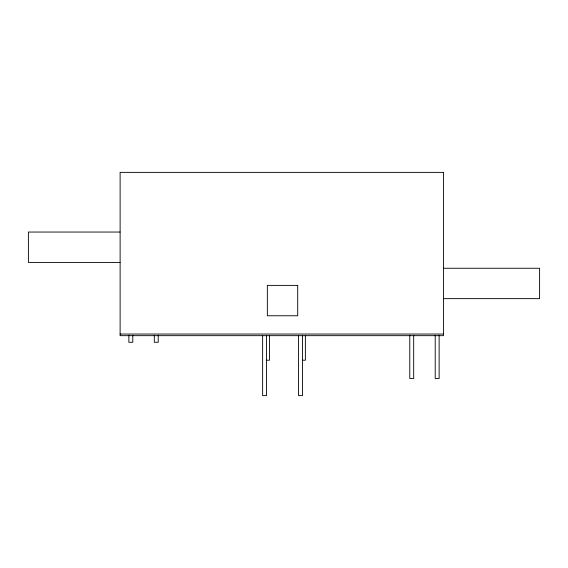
<?xml version="1.0" encoding="UTF-8"?>
<svg xmlns="http://www.w3.org/2000/svg" width="568" height="568" viewBox="0 0 568 568"><rect width="100%" height="100%" fill="white"/><g stroke="black" fill="none" stroke-linecap="round" stroke-linejoin="round"><path stroke-width="0.85" d="M120.054 232.042L28.4 232.042L28.4 262.423L120.054 262.423M443.537 268.259L539.6 268.259L539.6 298.64L443.537 298.64M120.118 334.041L443.452 334.041M266.321 360.226L269.459 360.226L269.459 335.496M302.24 360.226L305.371 360.226L305.371 335.496M439.128 335.226L439.128 378.494L435.216 378.494L435.216 335.226M413.689 335.226L413.689 378.494L409.776 378.494L409.776 335.226M302.46 335.581L302.46 395.626L298.541 395.626L298.541 335.581M266.548 335.581L266.548 395.626L262.629 395.626L262.629 335.581M158.224 335.212L158.224 342.277L154.311 342.277L154.311 335.212M132.784 335.212L132.784 342.277L128.872 342.277L128.872 335.212M443.452 172.374L120.118 172.374L120.118 335.66L443.452 335.66L443.452 172.374M297.71 285.392L267.351 285.392L267.351 315.765L297.71 315.765L297.71 285.392"/></g></svg>
